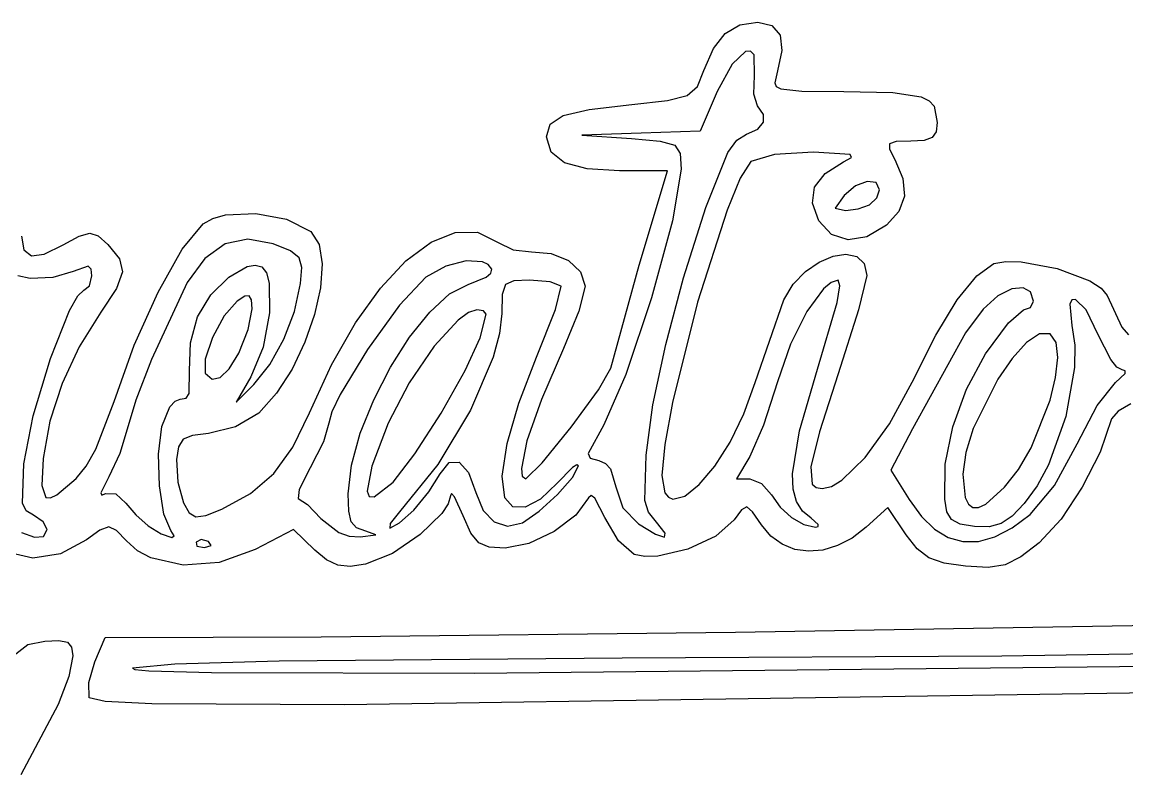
# Model space of a CAD drawing. Extents: x 4 to 202, y 110 to 208.
# Drawn here: x 59.3 to 119.3, y 126.3 to 167.2 of the extents above; entities that cross this region are included whole.
import ezdxf

# ---------------------------------------------------------------- set-up
doc = ezdxf.new("R2010")
doc.units = 0
doc.layers.add('LAYER_1', color=7, linetype='CONTINUOUS')

msp = doc.modelspace()

# ---------------------------------------------------------------- linework, layer by layer
at = {"layer": 'LAYER_1'}
for p, q in [((97.474, 166.603369), (98.267898, 167.075883)), ((98.267898, 167.075883), (99.243041, 167.227844)), ((99.243041, 167.227844), (100.010176, 167.044437)), ((100.010176, 167.044437), (100.453684, 166.517419)), ((96.833625, 165.785359), (97.474, 166.603369)), ((100.453684, 166.517419), (100.559534, 165.681596)), ((96.319049, 164.596906), (96.833625, 165.785359)), ((98.574916, 165.628033), (97.845754, 164.936148)), ((98.851804, 165.651924), (98.574916, 165.628033)), ((99.039974, 165.448143), (98.851804, 165.651924)), ((99.059405, 164.318652), (99.039974, 165.448143)), ((100.559534, 165.681596), (100.313696, 164.571772)), ((95.963975, 163.732534), (96.319049, 164.596906)), ((97.845754, 164.936148), (97.034009, 163.450308)), ((100.313696, 164.571772), (100.162705, 163.930295)), ((99.022424, 163.301504), (99.059405, 164.318652)), ((100.162705, 163.930295), (100.249057, 163.731259)), ((95.412773, 163.241308), (95.963975, 163.732534)), ((97.034009, 163.450308), (96.112703, 161.291714)), ((100.249057, 163.731259), (100.497095, 163.596598)), ((100.497095, 163.596598), (101.63959, 163.470121)), ((101.63959, 163.470121), (103.912918, 163.450308)), ((103.912918, 163.450308), (106.588273, 163.39491)), ((106.588273, 163.39491), (108.128123, 163.162857)), ((90.076423, 162.480257), (92.391854, 162.754167)), ((92.391854, 162.754167), (94.332911, 162.967197)), ((94.332911, 162.967197), (95.412773, 163.241308)), ((99.226796, 162.667858), (99.022424, 163.301504)), ((108.128123, 163.162857), (108.565905, 162.949713)), ((108.565905, 162.949713), (108.832217, 162.655359)), ((87.960649, 161.669619), (88.664496, 162.143699)), ((88.664496, 162.143699), (90.076423, 162.480257)), ((99.548995, 162.209015), (99.226796, 162.667858)), ((99.550872, 161.781327), (99.548995, 162.209015)), ((108.832217, 162.655359), (109.000304, 161.773626)), ((87.76946, 160.983141), (87.960649, 161.669619)), ((99.242696, 161.411527), (99.550872, 161.781327)), ((109.000304, 161.773626), (108.941248, 161.260305)), ((88.007645, 160.161047), (87.76946, 160.983141)), ((92.898211, 161.183112), (89.683717, 161.074513)), ((89.683717, 161.074513), (92.381078, 160.890589)), ((96.112703, 161.291714), (92.898211, 161.183112)), ((98.10352, 160.814598), (98.634736, 161.126352)), ((98.634736, 161.126352), (99.242696, 161.411527)), ((108.722311, 160.948444), (108.280838, 160.793784)), ((108.941248, 161.260305), (108.722311, 160.948444)), ((92.381078, 160.890589), (93.932847, 160.760281)), ((93.932847, 160.760281), (94.734475, 160.54158)), ((94.734475, 160.54158), (95.033746, 160.081773)), ((97.60978, 160.142068), (98.10352, 160.814598)), ((106.396045, 160.611513), (106.394386, 160.316384)), ((106.394386, 160.316384), (106.684058, 159.765189)), ((106.75924, 160.730198), (106.396045, 160.611513)), ((107.554175, 160.752066), (106.75924, 160.730198)), ((108.280838, 160.793784), (107.554175, 160.752066)), ((88.734277, 159.584328), (88.007645, 160.161047)), ((95.033746, 160.081773), (95.07844, 159.228148)), ((96.41827, 157.146443), (97.60978, 160.142068)), ((100.153873, 160.0301), (98.867979, 159.640429)), ((102.277528, 160.163748), (100.153873, 160.0301)), ((104.262314, 160.030061), (102.277528, 160.163748)), ((103.910387, 159.626256), (104.343631, 159.873382)), ((104.343631, 159.873382), (104.262314, 160.030061)), ((106.684058, 159.765189), (107.135917, 158.717995)), ((89.967475, 159.24451), (88.734277, 159.584328)), ((91.725358, 159.133121), (89.967475, 159.24451)), ((94.334832, 159.133121), (91.725358, 159.133121)), ((92.792381, 154.01528), (94.334832, 159.133121)), ((95.07844, 159.228148), (94.602452, 156.424483)), ((98.867979, 159.640429), (98.292196, 158.743751)), ((102.900742, 159.001686), (103.910387, 159.626256)), ((98.292196, 158.743751), (97.571856, 157.012157)), ((102.334609, 158.246217), (102.900742, 159.001686)), ((105.180294, 158.567701), (104.550197, 158.324999)), ((105.6705, 158.504734), (105.180294, 158.567701)), ((107.135917, 158.717995), (107.211312, 157.770549)), ((102.220607, 157.380393), (102.334609, 158.246217)), ((104.550197, 158.324999), (103.93314, 157.801162)), ((105.867886, 158.111561), (105.6705, 158.504734)), ((105.706166, 157.674989), (105.867886, 158.111561)), ((102.567353, 156.424756), (102.220607, 157.380393)), ((103.93314, 157.801162), (103.447834, 157.111989)), ((105.317349, 157.302088), (105.706166, 157.674989)), ((107.211312, 157.770549), (106.910369, 156.923855)), ((69.627963, 156.558242), (70.313877, 156.745907)), ((70.313877, 156.745907), (71.958654, 156.817901)), ((71.958654, 156.817901), (73.636172, 156.509058)), ((95.21138, 153.321784), (96.41827, 157.146443)), ((97.571856, 157.012157), (95.970374, 152.007546)), ((103.447834, 157.111989), (104.012173, 156.991689)), ((104.012173, 156.991689), (104.706859, 157.07579)), ((104.706859, 157.07579), (105.317349, 157.302088)), ((105.317349, 157.302088), (105.317349, 157.302088)), ((106.910369, 156.923855), (106.233217, 156.178915)), ((67.960217, 154.875822), (69.099272, 156.264744)), ((69.099272, 156.264744), (69.627963, 156.558242)), ((73.636172, 156.509058), (74.949002, 155.84771)), ((94.602452, 156.424483), (93.459518, 152.232145)), ((103.256232, 155.686946), (102.567353, 156.424756)), ((106.233217, 156.178915), (105.168454, 155.558708)), ((59.229636, 155.591178), (59.360827, 154.849461)), ((61.493191, 155.115182), (62.366974, 155.596887)), ((62.366974, 155.596887), (62.942519, 155.760652)), ((62.942519, 155.760652), (63.40042, 155.60851)), ((63.40042, 155.60851), (63.92127, 155.142493)), ((74.949002, 155.84771), (75.401941, 155.139382)), ((81.490572, 155.264103), (82.799171, 155.797131)), ((82.799171, 155.797131), (84.0135, 155.807038)), ((84.0135, 155.807038), (85.094981, 155.258766)), ((104.149696, 155.396491), (103.256232, 155.686946)), ((105.168454, 155.558708), (104.149696, 155.396491)), ((60.472042, 154.615788), (61.493191, 155.115182)), ((63.92127, 155.142493), (64.55919, 154.365942)), ((70.293012, 155.168601), (69.19171, 154.382591)), ((71.535822, 155.429716), (70.293012, 155.168601)), ((72.91692, 155.164501), (71.535822, 155.429716)), ((73.848626, 154.788302), (72.91692, 155.164501)), ((75.401941, 155.139382), (75.568945, 154.084373)), ((80.126283, 154.243011), (81.490572, 155.264103)), ((85.094981, 155.258766), (85.951354, 154.841331)), ((59.360827, 154.849461), (59.768108, 154.525772)), ((59.768108, 154.525772), (60.472042, 154.615788)), ((64.55919, 154.365942), (64.723543, 153.645053)), ((66.649796, 152.549183), (67.960217, 154.875822)), ((69.19171, 154.382591), (68.235133, 153.073124)), ((74.327259, 154.419643), (73.848626, 154.788302)), ((74.471233, 153.887129), (74.327259, 154.419643)), ((85.951354, 154.841331), (86.942747, 154.73147)), ((86.942747, 154.73147), (88.018328, 154.656285)), ((88.018328, 154.656285), (88.951455, 154.265851)), ((102.575538, 154.178682), (103.332889, 154.499177)), ((103.332889, 154.499177), (104.037677, 154.606132)), ((104.037677, 154.606132), (104.623416, 154.480109)), ((104.623416, 154.480109), (105.023618, 154.101671)), ((62.857299, 153.956527), (62.045946, 153.673035)), ((63.014462, 153.802326), (62.857299, 153.956527)), ((63.05815, 153.438743), (63.014462, 153.802326)), ((70.497096, 153.367636), (71.498109, 153.938463)), ((71.498109, 153.938463), (71.934064, 154.016985)), ((71.934064, 154.016985), (72.288465, 153.927577)), ((72.288465, 153.927577), (72.547008, 153.601074)), ((74.398959, 153.019366), (74.471233, 153.887129)), ((75.568945, 154.084373), (75.478025, 152.780943)), ((78.74488, 152.768914), (80.126283, 154.243011)), ((82.300469, 153.952732), (81.209176, 153.358177)), ((83.393387, 154.240366), (82.300469, 153.952732)), ((84.288648, 154.196633), (83.393387, 154.240366)), ((84.599881, 154.042864), (84.288648, 154.196633)), ((84.78697, 153.797086), (84.599881, 154.042864)), ((84.744698, 153.583142), (84.78697, 153.797086)), ((88.951455, 154.265851), (89.608977, 153.644838)), ((91.249926, 148.411061), (92.792381, 154.01528)), ((101.832113, 153.664085), (102.575538, 154.178682)), ((105.023618, 154.101671), (105.171793, 153.451381)), ((111.141381, 153.437884), (112.073588, 154.099391)), ((112.073588, 154.099391), (112.715726, 154.22115)), ((112.715726, 154.22115), (113.557237, 154.200672)), ((113.557237, 154.200672), (115.511977, 153.824613)), ((115.511977, 153.824613), (117.285011, 153.154427)), ((59.696632, 153.296373), (59.026976, 153.432823)), ((60.938303, 153.336712), (59.696632, 153.296373)), ((62.045946, 153.673035), (60.938303, 153.336712)), ((62.930352, 152.883842), (63.05815, 153.438743)), ((64.723543, 153.645053), (64.390446, 152.751316)), ((69.516541, 152.395103), (70.497096, 153.367636)), ((72.547008, 153.601074), (72.69899, 153.03471)), ((81.209176, 153.358177), (79.778845, 151.837436)), ((83.502336, 152.964553), (84.488401, 153.35486)), ((84.488401, 153.35486), (84.744698, 153.583142)), ((85.981827, 153.163782), (85.5327, 152.957783)), ((86.841336, 153.196991), (85.981827, 153.163782)), ((87.966853, 153.10342), (86.841336, 153.196991)), ((88.554978, 152.878453), (87.966853, 153.10342)), ((89.608977, 153.644838), (89.857741, 152.877914)), ((94.242322, 149.695743), (95.21138, 153.321784)), ((101.169101, 152.974822), (101.832113, 153.664085)), ((103.605257, 153.196991), (103.234114, 153.075151)), ((103.709121, 152.891068), (103.605257, 153.196991)), ((105.171793, 153.451381), (104.711718, 151.586604)), ((110.086055, 152.13642), (111.141381, 153.437884)), ((117.285011, 153.154427), (117.899389, 152.766292)), ((62.289759, 152.347599), (62.623093, 152.647002)), ((62.623093, 152.647002), (62.930352, 152.883842)), ((64.390446, 152.751316), (63.536017, 151.456219)), ((65.356605, 149.66247), (66.649796, 152.549183)), ((68.235133, 153.073124), (66.290003, 148.87702)), ((72.69899, 153.03471), (72.706677, 151.420972)), ((74.065629, 151.496525), (74.398959, 153.019366)), ((75.478025, 152.780943), (75.157195, 151.327354)), ((77.384941, 150.876871), (78.74488, 152.768914)), ((82.494834, 152.4576), (83.502336, 152.964553)), ((85.5327, 152.957783), (85.36084, 152.419438)), ((88.249284, 151.611315), (88.554978, 152.878453)), ((89.857741, 152.877914), (89.513134, 151.517982)), ((100.652992, 152.130332), (101.169101, 152.974822)), ((102.814803, 152.729978), (101.904608, 151.491711)), ((103.234114, 153.075151), (102.814803, 152.729978)), ((103.557295, 151.978191), (103.709121, 152.891068)), ((113.045607, 152.717814), (112.282455, 152.343721)), ((113.660844, 152.78969), (113.045607, 152.717814)), ((114.071525, 152.567641), (113.660844, 152.78969)), ((114.221006, 152.059957), (114.071525, 152.567641)), ((117.899389, 152.766292), (118.223541, 152.373331)), ((61.847678, 151.545619), (62.289759, 152.347599)), ((68.787558, 151.20087), (69.516541, 152.395103)), ((70.946721, 152.060141), (70.253064, 151.263907)), ((71.365406, 152.319524), (70.946721, 152.060141)), ((71.612323, 152.35038), (71.365406, 152.319524)), ((71.729587, 152.130894), (71.612323, 152.35038)), ((71.759315, 151.639252), (71.729587, 152.130894)), ((81.414617, 151.465908), (82.494834, 152.4576)), ((85.36084, 152.419438), (85.333134, 151.389191)), ((93.459518, 152.232145), (92.077183, 148.06624)), ((95.970374, 152.007546), (94.609275, 146.553244)), ((99.095938, 147.634902), (100.652992, 152.130332)), ((102.493321, 148.360933), (103.557295, 151.978191)), ((108.915276, 150.206129), (110.086055, 152.13642)), ((112.282455, 152.343721), (111.485818, 151.628007)), ((114.064957, 151.719608), (114.221006, 152.059957)), ((116.307221, 152.129126), (116.194855, 151.889802)), ((116.50693, 152.151884), (116.307221, 152.129126)), ((117.082055, 151.578036), (116.50693, 152.151884)), ((118.223541, 152.373331), (119.024797, 150.644456)), ((60.811399, 148.935941), (61.847678, 151.545619)), ((63.536017, 151.456219), (62.366713, 149.579236)), ((71.547417, 150.518886), (71.759315, 151.639252)), ((72.706677, 151.420972), (72.35835, 149.563509)), ((73.489497, 149.984271), (74.065629, 151.496525)), ((75.157195, 151.327354), (74.634464, 149.821866)), ((79.778845, 151.837436), (78.033524, 149.419811)), ((80.325501, 150.100903), (81.414617, 151.465908)), ((83.527449, 151.433979), (82.969703, 151.029192)), ((83.976944, 151.578046), (83.527449, 151.433979)), ((84.336235, 151.539591), (83.976944, 151.578046)), ((84.149554, 150.062795), (84.476223, 151.349228)), ((84.476223, 151.349228), (84.336235, 151.539591)), ((85.333134, 151.389191), (85.212158, 150.298619)), ((87.225827, 149.012099), (88.249284, 151.611315)), ((89.513134, 151.517982), (88.684611, 149.491755)), ((101.904608, 151.491711), (101.020524, 149.726349)), ((104.711718, 151.586604), (103.605581, 148.099429)), ((111.485818, 151.628007), (110.540591, 150.329188)), ((112.864222, 150.87974), (113.689773, 151.578046)), ((113.689773, 151.578046), (114.064957, 151.719608)), ((116.194855, 151.889802), (116.31847, 150.731123)), ((117.747587, 150.228925), (117.082055, 151.578036)), ((68.416873, 149.782122), (68.787558, 151.20087)), ((70.253064, 151.263907), (69.615131, 150.078622)), ((76.085046, 148.601939), (77.384941, 150.876871)), ((82.969703, 151.029192), (81.658411, 149.601936)), ((111.62536, 149.200835), (112.864222, 150.87974)), ((116.31847, 150.731123), (116.467455, 149.670305)), ((71.037961, 149.222405), (71.547417, 150.518886)), ((79.291303, 148.474015), (80.325501, 150.100903)), ((85.212158, 150.298619), (84.868723, 149.020617)), ((107.636711, 147.658143), (108.915276, 150.206129)), ((110.540591, 150.329188), (107.654245, 145.124084)), ((114.55689, 150.288102), (113.848773, 149.806593)), ((115.12642, 150.282598), (114.55689, 150.288102)), ((115.456345, 149.806879), (115.12642, 150.282598)), ((118.424013, 148.887832), (117.747587, 150.228925)), ((119.024797, 150.644456), (119.394643, 150.225182)), ((62.366713, 149.579236), (61.43594, 147.57844)), ((64.269245, 146.593321), (65.356605, 149.66247)), ((68.358851, 148.279294), (68.416873, 149.782122)), ((69.615131, 150.078622), (69.210349, 148.905574)), ((72.35835, 149.563509), (71.700833, 147.939468)), ((72.73219, 148.615742), (73.489497, 149.984271)), ((74.634464, 149.821866), (73.937847, 148.36274)), ((81.658411, 149.601936), (80.300976, 147.625241)), ((83.342267, 148.28261), (84.149554, 150.062795)), ((93.549603, 146.428065), (94.242322, 149.695743)), ((101.020524, 149.726349), (100.308404, 147.678051)), ((113.848773, 149.806593), (113.068189, 148.944599)), ((115.549174, 148.985397), (115.456345, 149.806879)), ((116.467455, 149.670305), (116.451323, 148.454664)), ((59.862491, 145.821987), (60.811399, 148.935941)), ((69.210349, 148.905574), (69.216146, 148.146054)), ((70.520718, 148.371598), (71.037961, 149.222405)), ((71.037961, 149.222405), (71.037961, 149.222405)), ((78.033524, 149.419811), (76.557704, 146.985678)), ((84.868723, 149.020617), (83.631439, 146.129414)), ((86.257009, 146.512058), (87.225827, 149.012099)), ((88.684611, 149.491755), (87.48232, 146.716526)), ((110.583976, 147.272364), (111.62536, 149.200835)), ((113.068189, 148.944599), (112.28126, 147.808645)), ((115.432131, 147.909964), (115.549174, 148.985397)), ((66.290003, 148.87702), (65.449196, 146.675602)), ((70.033473, 147.90199), (70.520718, 148.371598)), ((71.855333, 147.524073), (72.73219, 148.615742)), ((73.937847, 148.36274), (73.095354, 147.048238)), ((74.883772, 145.979178), (76.085046, 148.601939)), ((78.375839, 146.69667), (79.291303, 148.474015)), ((90.587944, 147.244356), (91.249926, 148.411061)), ((101.509704, 145.004314), (102.493321, 148.360933)), ((116.451323, 148.454664), (115.983801, 145.783455)), ((118.761166, 148.474303), (118.424013, 148.887832)), ((119.041026, 148.315817), (118.761166, 148.474303)), ((119.213466, 148.260066), (119.041026, 148.315817)), ((68.346535, 147.035622), (68.358851, 148.279294)), ((69.216146, 148.146054), (69.593019, 147.823502)), ((69.593019, 147.823502), (70.033473, 147.90199)), ((71.700833, 147.939468), (70.889199, 146.565565)), ((82.041424, 145.976155), (83.342267, 148.28261)), ((92.077183, 148.06624), (90.882992, 145.341872)), ((103.605581, 148.099429), (102.590198, 144.943934)), ((112.28126, 147.808645), (110.952845, 145.140967)), ((115.132439, 146.672387), (115.432131, 147.909964)), ((118.680865, 147.641258), (119.207207, 148.1221)), ((119.207207, 148.1221), (119.213466, 148.260066)), ((61.43594, 147.57844), (60.773778, 145.530281)), ((70.889199, 146.565565), (71.855333, 147.524073)), ((80.300976, 147.625241), (79.155307, 145.428068)), ((89.100462, 145.204783), (90.587944, 147.244356)), ((98.493676, 145.930757), (99.095938, 147.634902)), ((100.308404, 147.678051), (99.546496, 145.311666)), ((106.409766, 145.393075), (107.636711, 147.658143)), ((109.842581, 145.228821), (110.583976, 147.272364)), ((117.681802, 146.391505), (118.680865, 147.641258)), ((63.278968, 144.017248), (64.269245, 146.593321)), ((65.449196, 146.675602), (64.980797, 145.102268)), ((67.29574, 146.310787), (67.573578, 146.613502)), ((67.573578, 146.613502), (67.861911, 146.72121)), ((67.861911, 146.72121), (68.172245, 146.790425)), ((68.172245, 146.790425), (68.346535, 147.035622)), ((73.095354, 147.048238), (72.134998, 145.976621)), ((76.557704, 146.985678), (76.10351, 146.037539)), ((77.642925, 144.880295), (78.375839, 146.69667)), ((85.624825, 144.312893), (86.257009, 146.512058)), ((87.48232, 146.716526), (86.698994, 144.465427)), ((94.609275, 146.553244), (94.189413, 144.259538)), ((114.094008, 144.078045), (115.132439, 146.672387)), ((66.854959, 145.242798), (67.29574, 146.310787)), ((72.134998, 145.976621), (70.867276, 145.229776)), ((73.983412, 144.124032), (74.883772, 145.979178)), ((76.10351, 146.037539), (75.935877, 145.415413)), ((80.613735, 143.752297), (82.041424, 145.976155)), ((83.631439, 146.129414), (81.855208, 143.169759)), ((93.171732, 143.678496), (93.549603, 146.428065)), ((97.739681, 144.389871), (98.493676, 145.930757)), ((116.592584, 144.299862), (117.681802, 146.391505)), ((118.82111, 146.077423), (118.466229, 145.651591)), ((119.526383, 146.469082), (118.82111, 146.077423)), ((59.349188, 143.207778), (59.862491, 145.821987)), ((60.773778, 145.530281), (60.410304, 143.511212)), ((75.935877, 145.415413), (75.639261, 144.401411)), ((79.155307, 145.428068), (78.263185, 143.090203)), ((90.882992, 145.341872), (90.02011, 143.773667)), ((99.546496, 145.311666), (98.809234, 143.618234)), ((105.083803, 143.552556), (106.409766, 145.393075)), ((115.983801, 145.783455), (115.036094, 143.166586)), ((118.466229, 145.651591), (117.848955, 143.850665)), ((64.980797, 145.102268), (64.579583, 143.783976)), ((66.674363, 143.737974), (66.854959, 145.242798)), ((68.519927, 144.762286), (68.01324, 144.552594)), ((69.387525, 144.858665), (68.519927, 144.762286)), ((70.867276, 145.229776), (69.387525, 144.858665)), ((77.156378, 143.136318), (77.642925, 144.880295)), ((87.535175, 143.26659), (89.100462, 145.204783)), ((101.128638, 142.676199), (101.509704, 145.004314)), ((102.590198, 144.943934), (102.134185, 143.042998)), ((107.654245, 145.124084), (106.48221, 142.865248)), ((109.436675, 143.196329), (109.842581, 145.228821)), ((110.952845, 145.140967), (110.5436, 143.822295)), ((67.760568, 144.142314), (67.655014, 143.44417)), ((68.01324, 144.552594), (67.760568, 144.142314)), ((72.943515, 142.694977), (73.983412, 144.124032)), ((75.639261, 144.401411), (74.926119, 143.000748)), ((85.359986, 142.550243), (85.624825, 144.312893)), ((86.698994, 144.465427), (86.397268, 142.95556)), ((94.189413, 144.259538), (94.0343, 142.575902)), ((96.90547, 143.083726), (97.739681, 144.389871)), ((115.372163, 142.04015), (116.592584, 144.299862)), ((60.410304, 143.511212), (60.336047, 142.031383)), ((62.74207, 143.079278), (63.278968, 144.017248)), ((64.579583, 143.783976), (63.983464, 142.508976)), ((66.722106, 142.010781), (66.674363, 143.737974)), ((79.42591, 142.219901), (80.613735, 143.752297)), ((90.02011, 143.773667), (90.143278, 143.526225)), ((90.143278, 143.526225), (90.601086, 143.394022)), ((93.103578, 141.213997), (93.171732, 143.678496)), ((98.809234, 143.618234), (98.08952, 142.404026)), ((103.810712, 142.316389), (105.083803, 143.552556)), ((110.5436, 143.822295), (110.392492, 142.655771)), ((113.409718, 142.904898), (114.094008, 144.078045)), ((117.848955, 143.850665), (116.880362, 141.942524)), ((59.287376, 141.080728), (59.349188, 143.207778)), ((62.195363, 142.411045), (62.74207, 143.079278)), ((67.655014, 143.44417), (67.726547, 142.214242)), ((74.926119, 143.000748), (74.31455, 141.81706)), ((76.980014, 141.576167), (77.156378, 143.136318)), ((78.263185, 143.090203), (78.01494, 141.728464)), ((81.855208, 143.169759), (79.773955, 140.595825)), ((81.981799, 142.669922), (82.471748, 143.285873)), ((82.471748, 143.285873), (83.010504, 143.29514)), ((83.010504, 143.29514), (83.521015, 142.737956)), ((86.397268, 142.95556), (86.446579, 142.546432)), ((86.639778, 142.404026), (87.535175, 143.26659)), ((89.166502, 143.006918), (88.34569, 142.161665)), ((89.415211, 143.165242), (89.166502, 143.006918)), ((89.171643, 142.465051), (89.505386, 143.106048)), ((89.505386, 143.106048), (89.415211, 143.165242)), ((90.601086, 143.394022), (90.969984, 143.236909)), ((90.969984, 143.236909), (91.248345, 142.946099)), ((91.248345, 142.946099), (91.53891, 141.955016)), ((96.062562, 142.0838), (96.90547, 143.083726)), ((102.134185, 143.042998), (102.19807, 142.111515)), ((109.40176, 141.301011), (109.436675, 143.196329)), ((112.651675, 141.936847), (113.409718, 142.904898)), ((115.036094, 143.166586), (114.41973, 142.018871)), ((61.152798, 141.528004), (62.195363, 142.411045)), ((63.983464, 142.508976), (63.546664, 141.628518)), ((71.680717, 141.600658), (72.943515, 142.694977)), ((81.36972, 141.682515), (81.981799, 142.669922)), ((83.521015, 142.737956), (83.926231, 141.654557)), ((85.493202, 141.359747), (85.359986, 142.550243)), ((86.446579, 142.546432), (86.639778, 142.404026)), ((88.365359, 141.546693), (89.171643, 142.465051)), ((94.0343, 142.575902), (94.196825, 141.636146)), ((98.08952, 142.404026), (98.803666, 142.404026)), ((98.803666, 142.404026), (99.444802, 142.148511)), ((101.161143, 141.831486), (101.128638, 142.676199)), ((103.241458, 141.981126), (103.810712, 142.316389)), ((106.48221, 142.865248), (107.467149, 141.27124)), ((110.392492, 142.655771), (110.522183, 141.381272)), ((60.336047, 142.031383), (60.558286, 141.385882)), ((66.960952, 140.48399), (66.722106, 142.010781)), ((67.726547, 142.214242), (68.041427, 141.098077)), ((74.31455, 141.81706), (74.262141, 141.324729)), ((78.01494, 141.728464), (78.130383, 141.436027)), ((78.40453, 141.414485), (79.42591, 142.219901)), ((79.42591, 142.219901), (79.42591, 142.219901)), ((88.34569, 142.161665), (87.443029, 141.292332)), ((91.53891, 141.955016), (91.910707, 140.830225)), ((95.282473, 141.461575), (96.062562, 142.0838)), ((99.444802, 142.148511), (99.983406, 141.534189)), ((101.340782, 141.164285), (101.161143, 141.831486)), ((102.19807, 142.111515), (102.41264, 141.920222)), ((102.41264, 141.920222), (102.742382, 141.864378)), ((102.742382, 141.864378), (103.241458, 141.981126)), ((111.628759, 141.029134), (112.651675, 141.936847)), ((112.651675, 141.936847), (112.651675, 141.936847)), ((114.41973, 142.018871), (113.72839, 141.05315)), ((114.046982, 140.45503), (115.372163, 142.04015)), ((116.880362, 141.942524), (115.724168, 140.207852)), ((60.558286, 141.385882), (60.804271, 141.361409)), ((60.804271, 141.361409), (61.152798, 141.528004)), ((63.546664, 141.628518), (63.590057, 141.512658)), ((63.590057, 141.512658), (63.804569, 141.595626)), ((63.804569, 141.595626), (64.357432, 141.580912)), ((64.357432, 141.580912), (64.905873, 141.080971)), ((68.041427, 141.098077), (68.349779, 140.555768)), ((70.111654, 140.749724), (71.680717, 141.600658)), ((74.262141, 141.324729), (74.766297, 141.007685)), ((77.013733, 140.63416), (76.980014, 141.576167)), ((78.130383, 141.436027), (78.40453, 141.414485)), ((80.552931, 140.697028), (81.36972, 141.682515)), ((82.550062, 141.482387), (82.422724, 141.038166)), ((82.604986, 141.597084), (82.550062, 141.482387)), ((82.753573, 141.427535), (82.604986, 141.597084)), ((83.241041, 140.380343), (82.753573, 141.427535)), ((83.926231, 141.654557), (84.321134, 140.681174)), ((85.933677, 140.868009), (85.493202, 141.359747)), ((87.443029, 141.292332), (86.611322, 140.853325)), ((87.366767, 140.6351), (88.365359, 141.546693)), ((90.046562, 141.36185), (89.349303, 140.418137)), ((90.189729, 141.487921), (90.046562, 141.36185)), ((90.394894, 141.341445), (90.189729, 141.487921)), ((90.929497, 140.30475), (90.394894, 141.341445)), ((93.313736, 140.584288), (93.103578, 141.213997)), ((94.196825, 141.636146), (94.386572, 141.392788)), ((94.386572, 141.392788), (94.636722, 141.28853)), ((94.636722, 141.28853), (95.282473, 141.461575)), ((99.983406, 141.534189), (100.464162, 140.852301)), ((101.66639, 140.64806), (101.340782, 141.164285)), ((107.467149, 141.27124), (108.132544, 140.34645)), ((109.517253, 140.606201), (109.40176, 141.301011)), ((110.522183, 141.381272), (110.688612, 141.020003)), ((59.483174, 140.658392), (59.287376, 141.080728)), ((59.875747, 140.422058), (59.483174, 140.658392)), ((64.905873, 141.080971), (65.436037, 140.437531)), ((68.349779, 140.555768), (68.701263, 140.33315)), ((69.240385, 140.405908), (70.111654, 140.749724)), ((74.766297, 141.007685), (75.492858, 140.245432)), ((77.149691, 140.056485), (77.013733, 140.63416)), ((79.773955, 140.595825), (79.265624, 139.96828)), ((79.77369, 140.000938), (80.552931, 140.697028)), ((80.552931, 140.697028), (80.552931, 140.697028)), ((82.073429, 140.512046), (80.895931, 139.36523)), ((82.422724, 141.038166), (82.073429, 140.512046)), ((84.321134, 140.681174), (84.911252, 140.05947)), ((86.611322, 140.853325), (85.933677, 140.868009)), ((86.456099, 140.014397), (87.366767, 140.6351)), ((91.910707, 140.830225), (92.757075, 139.952458)), ((93.736383, 140.035871), (93.313736, 140.584288)), ((98.354563, 140.720099), (97.968195, 140.168981)), ((98.643281, 140.875022), (98.354563, 140.720099)), ((98.963398, 140.610525), (98.643281, 140.875022)), ((99.443963, 139.903382), (98.963398, 140.610525)), ((100.464162, 140.852301), (101.078572, 140.292513)), ((102.136798, 140.256273), (101.66639, 140.64806)), ((106.315222, 140.839516), (105.134427, 139.767977)), ((107.315756, 139.353243), (106.315222, 140.839516)), ((109.767297, 140.180319), (109.517253, 140.606201)), ((110.688612, 141.020003), (110.9266, 140.841501)), ((110.9266, 140.841501), (111.239023, 140.844849)), ((111.239023, 140.844849), (111.628759, 141.029134)), ((113.72839, 141.05315), (113.074778, 140.367611)), ((60.402664, 140.06838), (59.875747, 140.422058)), ((60.621824, 139.642846), (60.402664, 140.06838)), ((65.436037, 140.437531), (66.11807, 139.845032)), ((67.353665, 139.58037), (66.960952, 140.48399)), ((68.701263, 140.33315), (69.240385, 140.405908)), ((75.492858, 140.245432), (76.475983, 139.471289)), ((77.440093, 139.732774), (77.149691, 140.056485)), ((79.251886, 139.70934), (79.77369, 140.000938)), ((79.265624, 139.96828), (79.251886, 139.70934)), ((83.657219, 139.445873), (83.241041, 140.380343)), ((84.911252, 140.05947), (85.641327, 139.825269)), ((85.641327, 139.825269), (86.456099, 140.014397)), ((89.349303, 140.418137), (88.175525, 139.535224)), ((91.666859, 139.03068), (90.929497, 140.30475)), ((92.757075, 139.952458), (93.678764, 139.390808)), ((94.20398, 139.435544), (93.736383, 140.035871)), ((93.736383, 140.035871), (93.736383, 140.035871)), ((97.968195, 140.168981), (96.965648, 139.281195)), ((99.954642, 139.284791), (99.443963, 139.903382)), ((101.078572, 140.292513), (101.746402, 139.913564)), ((101.746402, 139.913564), (102.38742, 139.774195)), ((102.529153, 139.915806), (102.136798, 140.256273)), ((102.136798, 140.256273), (102.136798, 140.256273)), ((102.529159, 139.812234), (102.529153, 139.915806)), ((108.132544, 140.34645), (108.841032, 139.656958)), ((110.241087, 139.941451), (109.767297, 140.180319)), ((111.027817, 139.80768), (110.241087, 139.941451)), ((112.470259, 139.96078), (111.819662, 139.788766)), ((113.074778, 140.367611), (112.470259, 139.96078)), ((113.061159, 139.73507), (114.046982, 140.45503)), ((114.046982, 140.45503), (114.046982, 140.45503)), ((115.724168, 140.207852), (114.544094, 138.927336)), ((59.240043, 139.473455), (59.937398, 139.219182)), ((60.433142, 139.269641), (60.621824, 139.642846)), ((60.621824, 139.642846), (60.621824, 139.642846)), ((63.492857, 139.61329), (62.767114, 139.07364)), ((63.971177, 139.787497), (63.492857, 139.61329)), ((64.389491, 139.591762), (63.971177, 139.787497)), ((64.935219, 139.021587), (64.389491, 139.591762)), ((66.11807, 139.845032), (66.81972, 139.402412)), ((66.81972, 139.402412), (67.408733, 139.208607)), ((67.536126, 139.307112), (67.353665, 139.58037)), ((67.353665, 139.58037), (67.353665, 139.58037)), ((67.408733, 139.208607), (67.536126, 139.307112)), ((74.006129, 139.641895), (71.925595, 138.553657)), ((75.170084, 138.526519), (74.006129, 139.641895)), ((76.475983, 139.471289), (77.044364, 139.285532)), ((77.937143, 139.552659), (77.440093, 139.732774)), ((77.636034, 139.246992), (78.480909, 139.354709)), ((78.480909, 139.354709), (77.937143, 139.552659)), ((77.937143, 139.552659), (77.937143, 139.552659)), ((80.895931, 139.36523), (79.391488, 138.344188)), ((84.078727, 138.916366), (83.657219, 139.445873)), ((88.175525, 139.535224), (86.804602, 138.881784)), ((93.678764, 139.390808), (94.17292, 139.219513)), ((94.17292, 139.219513), (94.20398, 139.435544)), ((102.38742, 139.774195), (102.529159, 139.812234)), ((105.134427, 139.767977), (104.369766, 139.179733)), ((107.910319, 138.592345), (107.315756, 139.353243)), ((108.841032, 139.656958), (109.593506, 139.202652)), ((111.819662, 139.788766), (111.027817, 139.80768)), ((112.123794, 139.249741), (113.061159, 139.73507)), ((59.937398, 139.219182), (60.433142, 139.269641)), ((62.767114, 139.07364), (61.351345, 138.313038)), ((65.534752, 138.492338), (64.935219, 139.021587)), ((69.003856, 139.099529), (68.721159, 138.952527)), ((68.721159, 138.952527), (68.768607, 138.734776)), ((68.768607, 138.734776), (69.17797, 138.669092)), ((69.388248, 138.995126), (69.003856, 139.099529)), ((69.17797, 138.669092), (69.539273, 138.777219)), ((69.539273, 138.777219), (69.388248, 138.995126)), ((69.388248, 138.995126), (69.388248, 138.995126)), ((77.044364, 139.285532), (77.636034, 139.246992)), ((84.650108, 138.680384), (84.078727, 138.916366)), ((86.804602, 138.881784), (85.515907, 138.626487)), ((92.531345, 138.283827), (91.666859, 139.03068)), ((96.965648, 139.281195), (95.439973, 138.572132)), ((100.564722, 138.837103), (99.954642, 139.284791)), ((101.253165, 138.560819), (100.564722, 138.837103)), ((103.578271, 138.765396), (102.780979, 138.524465)), ((104.369766, 139.179733), (103.578271, 138.765396)), ((109.593506, 139.202652), (110.390862, 138.983421)), ((110.390862, 138.983421), (111.233993, 138.999154)), ((111.233993, 138.999154), (112.123794, 139.249741)), ((114.544094, 138.927336), (113.539806, 138.151719)), ((59.845171, 138.093536), (58.439041, 138.408869)), ((61.351345, 138.313038), (59.845171, 138.093536)), ((66.26403, 138.094151), (65.534752, 138.492338)), ((68.009051, 137.697846), (66.26403, 138.094151)), ((71.925595, 138.553657), (69.964751, 137.846428)), ((75.813393, 137.99339), (75.170084, 138.526519)), ((79.391488, 138.344188), (77.934021, 137.751167)), ((85.515907, 138.626487), (84.650108, 138.680384)), ((93.106903, 138.168296), (92.531345, 138.283827)), ((93.819196, 138.190205), (93.106903, 138.168296)), ((95.439973, 138.572132), (93.819196, 138.190205)), ((101.99893, 138.45644), (101.253165, 138.560819)), ((102.780979, 138.524465), (101.99893, 138.45644)), ((108.547806, 138.106392), (107.910319, 138.592345)), ((109.375726, 137.817372), (108.547806, 138.106392)), ((113.539806, 138.151719), (112.688597, 137.728012)), ((69.964751, 137.846428), (68.009051, 137.697846)), ((76.4221, 137.705078), (75.813393, 137.99339)), ((77.095783, 137.633649), (76.4221, 137.705078)), ((77.934021, 137.751167), (77.095783, 137.633649)), ((110.54159, 137.647275), (109.375726, 137.817372)), ((111.76451, 137.583952), (110.54159, 137.647275)), ((112.688597, 137.728012), (111.76451, 137.583952)), ((98.036837, 134.053401), (143.630944, 134.842178)), ((75.508841, 133.807627), (98.036837, 134.053401)), ((58.754324, 132.759906), (59.581717, 133.386422)), ((59.581717, 133.386422), (60.490811, 133.581647)), ((60.490811, 133.581647), (61.257926, 133.612412)), ((61.257926, 133.612412), (61.722735, 133.511418)), ((61.722735, 133.511418), (61.952382, 133.242944)), ((63.210197, 132.444266), (63.770293, 133.769654)), ((63.770293, 133.769654), (75.508841, 133.807627)), ((62.01401, 132.771271), (61.805096, 131.656373)), ((61.952382, 133.242944), (62.01401, 132.771271)), ((112.498731, 132.760345), (91.881269, 132.655783)), ((126.054589, 132.955153), (112.498731, 132.760345)), ((62.888534, 131.322803), (63.210197, 132.444266)), ((67.57287, 132.317189), (65.255702, 132.113504)), ((65.255702, 132.113504), (65.39449, 132.03076)), ((73.229659, 132.484564), (67.57287, 132.317189)), ((91.881269, 132.655783), (73.229659, 132.484564)), ((83.84802, 131.834141), (142.064734, 132.427911)), ((61.805096, 131.656373), (61.222165, 130.133105)), ((65.39449, 132.03076), (66.159727, 131.961688)), ((66.159727, 131.961688), (69.565363, 131.864544)), ((69.565363, 131.864544), (83.84802, 131.834141)), ((62.901689, 130.487706), (62.888534, 131.322803)), ((63.778202, 130.296085), (62.901689, 130.487706)), ((62.901689, 130.487706), (62.901689, 130.487706)), ((66.307435, 130.169148), (63.778202, 130.296085)), ((122.748147, 130.80014), (76.792501, 130.111773)), ((61.222165, 130.133105), (59.197111, 126.302024)), ((76.792501, 130.111773), (66.307435, 130.169148))]:
    msp.add_line(p, q, dxfattribs=at)

doc.saveas('drawing.dxf')
